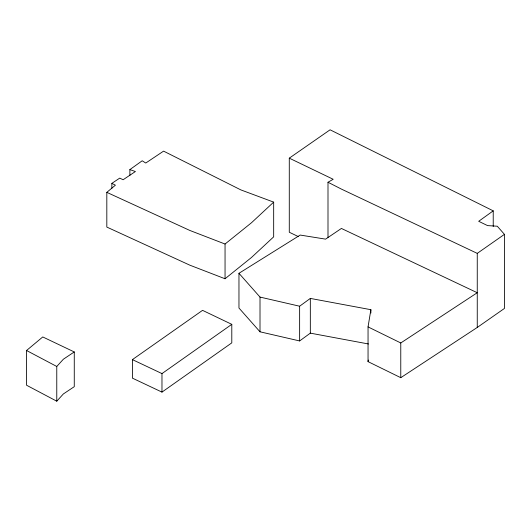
<?xml version="1.0" encoding="UTF-8"?>
<svg xmlns="http://www.w3.org/2000/svg" width="531" height="531" viewBox="0 0 531 531"><rect width="100%" height="100%" fill="white"/><g stroke="black" fill="none" stroke-linecap="round" stroke-linejoin="round"><path stroke-width="0.8" d="M368.049 326.904L370.877 309.699L310.33 298.415L299.63 306.214L260.011 297.081L238.963 273.299L300.181 235.06L325.596 239.136L341.406 228.449L477.256 292.727L400.772 342.966L400.772 377.687L368.049 361.631L368.049 326.904L400.772 342.966M368.049 361.631L368.302 360.064M56.771 401.197L56.771 366.476L63.362 359.228L74.267 351.947L42.765 336.946L26.55 350.5L26.55 385.227L56.771 401.197L63.362 393.949L74.267 386.674L74.267 351.947M129.876 175.389L129.876 169.601L142.202 160.78L145.759 163.037L163.581 151.129L240.868 189.906L273.671 202.125L251.488 222.748L225.051 244.028L225.051 278.755L189.892 265.195L106.817 227.069L106.817 192.348L115.413 185.186L111.855 183.361L111.855 188.326M225.051 278.755L251.488 257.469L273.671 236.853L273.671 202.125M238.963 273.299L238.963 308.026L260.011 331.809L299.63 340.942L310.33 333.143L368.454 343.975M298.21 236.534L289.282 232.239L289.282 158.158L330.083 129.803L493.226 210.853L478.69 221.301L487.538 225.595L497.281 226.219L504.45 234.35L504.45 308.431L477.256 327.454L400.772 377.687M161.975 392.11L161.975 373.592L231.795 324.341L202.55 310.35L132.405 359.62L132.405 378.138L161.975 392.11L231.795 342.86L231.795 324.341M477.256 327.454L477.256 253.373L504.45 234.35M111.855 183.361L119.727 178.124L123.132 179.743L135.412 171.526L129.876 169.601M327.999 237.397L327.999 182.246L333.189 179.279L289.282 158.158M225.051 244.028L189.892 230.474L106.817 192.348M477.256 253.373L341.406 189.089L327.999 182.246M132.405 359.62L161.975 373.592M26.55 350.5L56.771 366.476M493.226 210.853L493.226 226.491M370.877 309.699L370.877 313.011M310.33 298.415L310.33 333.143M299.63 306.214L299.63 340.942M260.011 297.081L260.011 331.809"/></g></svg>
